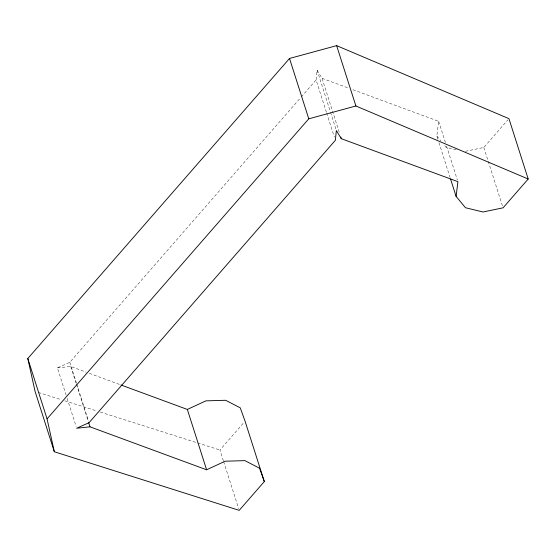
<?xml version="1.0" encoding="UTF-8"?>
<svg xmlns="http://www.w3.org/2000/svg" width="556" height="556" viewBox="0 0 556 556"><rect width="100%" height="100%" fill="white"/><g stroke="black" fill="none" stroke-linecap="round" stroke-linejoin="round"><path stroke-width="0.42" stroke-dasharray="2.78 2.08" d="M326.386 112.194L316.093 79.953L317.087 70.174L322.035 78.333L339.716 133.725M437.899 139.361L436.842 136.053L438.649 121.305L352.004 89.377M66.129 395.17L57.421 367.891L69.813 362.317L300.706 97.599M301.276 96.946L316.093 79.953M223.366 460.757L219.933 450.012L243.952 422.477M465.428 151.295L483.81 147.472L507.823 119.936M57.421 367.891L70.73 366.467L86.117 372.138M456.24 149.821L446.218 147.382L444.015 144.713M38.371 392.446L61.48 399.771M64.781 400.82L96.966 411.023M100.268 412.072L196.824 442.687M197.651 442.944L219.933 450.012M322.035 78.333L348.758 88.182M89.356 373.333L120.131 384.669M436.842 136.053L440.706 140.717M483.81 147.472L502.541 206.172M438.649 121.305L445.509 142.802M446.565 146.11L457.38 180.005M438.955 142.67L450.033 177.392M317.087 70.174L330.278 111.513M330.542 112.34L336.081 129.701M326.65 113.021L334.302 136.991M223.63 461.584L238.67 508.712M69.813 362.317L76.408 382.987M76.672 383.814L88.55 421.017M70.73 366.467L76.269 383.828M76.533 384.655L88.147 421.031M67.186 398.478L76.151 426.591"/><path stroke-width="0.83" d="M456.101 196.407L457.908 181.659L341.301 138.687L336.345 130.528L335.358 140.3L89.078 422.671L76.679 428.245L89.989 426.82L206.603 469.792L225.138 461.216L244.911 460.632L259.541 468.221L264.329 481.552L239.198 510.359L54.328 451.75L35.07 391.396L27.8 358.53L289.516 58.463L336.637 45.641L508.942 118.657L528.2 179.011L503.069 207.819L483.018 211.996L465.483 207.735L456.101 196.407L450.562 179.046M54.328 451.75L47.058 418.883L308.775 118.81L355.896 105.987L528.2 179.011M120.937 384.967L187.337 409.438L205.88 400.862L225.646 400.278L240.282 407.868L245.064 421.198L264.329 481.552M336.637 45.641L355.896 105.987M340.772 137.033L341.301 138.687M289.516 58.463L308.775 118.81M187.337 409.438L206.603 469.792M88.675 422.685L89.989 426.82M27.8 358.53L47.058 418.883"/></g></svg>
